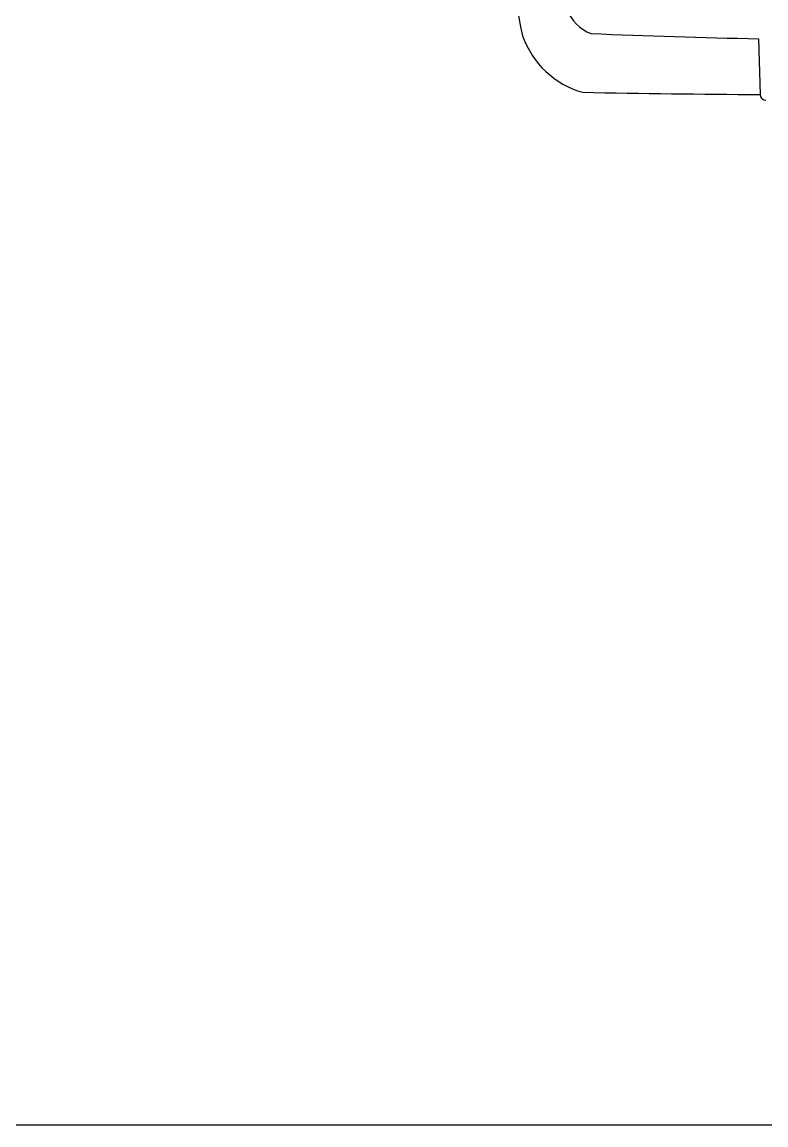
# Model space of a CAD drawing. Header units: millimetres. Extents: x 9401 to 11826, y -521 to 2909.
# Drawn here: x 10706 to 11109, y 201 to 799 of the extents above; entities that cross this region are included whole.
import ezdxf
from ezdxf.lldxf.tags import DXFTag

# ---------------------------------------------------------------- set-up
doc = ezdxf.new("R2010")
doc.units = ezdxf.units.MM
doc.header["$LTSCALE"] = 0.2
doc.layers.add('001', color=7, linetype='Continuous')
doc.layers.add('LINE', color=7, linetype='Continuous', lineweight=25)
tags = doc.linetypes.add('Amconstr', pattern=[9999, 9999, 0]).pattern_tags.tags
tags[6:7] = [DXFTag(74, 4), DXFTag(75, 0), DXFTag(340, '0'), DXFTag(46, 1.0), DXFTag(50, 0.0), DXFTag(44, 0.0), DXFTag(45, 0.0)]
tags[4:5] = [DXFTag(74, 4), DXFTag(75, 0), DXFTag(340, '0'), DXFTag(46, 1.0), DXFTag(50, 0.0), DXFTag(44, 0.0), DXFTag(45, 0.0)]

msp = doc.modelspace()

# ---------------------------------------------------------------- linework, layer by layer
at = {"color": 0, "linetype": 'Continuous'}
msp.add_line((11104.52, 789.48), (11105.35, 759.28), dxfattribs=at)
at = {"color": 7, "linetype": 'Continuous'}
msp.add_arc((11108.52, 759.41), 3.17, 182.38941, 270, dxfattribs=at)
at = {"layer": '001', "color": 7}
for points in [[(10726.78, 201.44), (11399.78, 201.44), (11399.78, 1231.04)], [(9816.86, 201.44), (10829.93, 201.44)]]:
    msp.add_lwpolyline(points, dxfattribs=at)
at = {"layer": 'LINE', "color": 0, "linetype": 'Amconstr'}
for centre, radius, start, end in [((3833.5, -632.74), 7283.81, 11.272862, 12.530429), ((11022.26, 813.75), 23.12, 201.74044, 248.11612), ((11022.26, 806.83), 48.12, 199.07021, 254.42068), ((11176.38, 4568.25), 3779.46, 267.53224, 268.9106), ((11135.2, 7069.27), 6310.04, 268.857074, 269.72889)]:
    msp.add_arc(centre, radius, start, end, dxfattribs=at)

doc.saveas('drawing.dxf')
